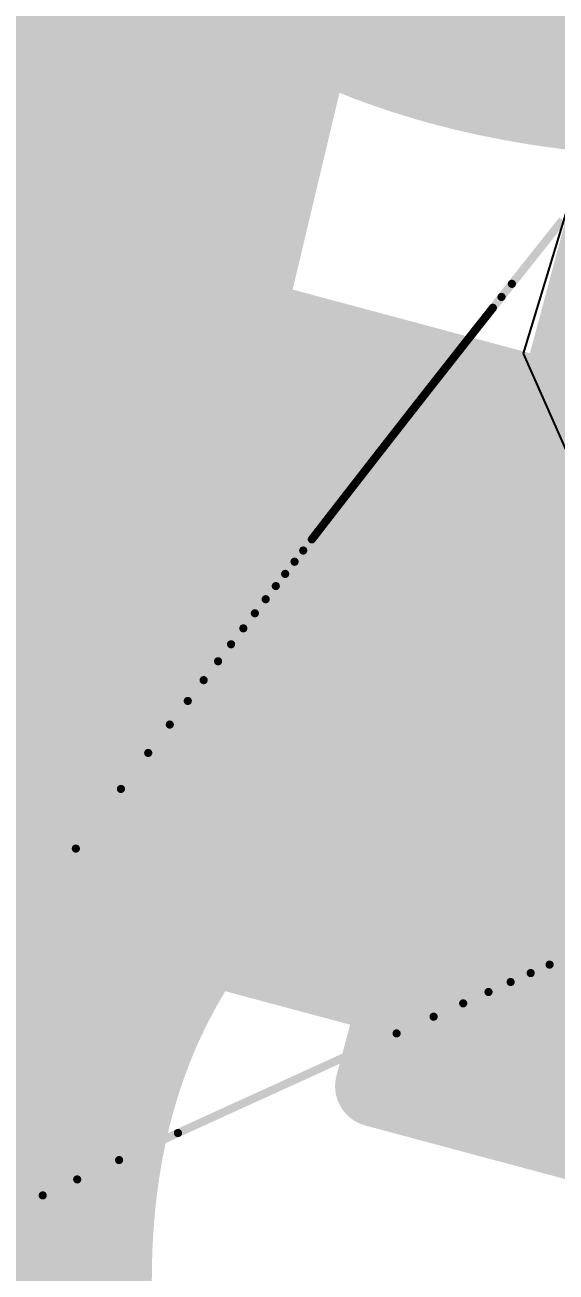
# Model space of a CAD drawing. Header units: inches. Extents: x -0.7 to 8.56, y -0.56 to 6.25.
# Drawn here: x 0.578 to 0.6106, y 0.9323 to 1.0087 of the extents above; entities that cross this region are included whole.
import ezdxf

# ---------------------------------------------------------------- set-up
doc = ezdxf.new("R2010")
doc.units = ezdxf.units.IN
doc.header["$MEASUREMENT"] = 0
for name, color, linetype in [('Bottom Overlay', 54, 'Continuous'), ('Dimension', 6, 'Continuous'), ('Fabrication', 76, 'Continuous'), ('Top Layer', 1, 'Continuous'), ('Top Overlay', 2, 'Continuous'), ('Top Paste', 8, 'Continuous'), ('Top Solder', 216, 'Continuous')]:
    doc.layers.add(name, color=color, linetype=linetype)
doc.styles.add('Arial', font='', dxfattribs={"height": 0.2})
doc.styles.add('Arial Black_Bold', font='', dxfattribs={"height": 0.2})
doc.styles.get('Arial').set_extended_font_data('Arial')
doc.styles.get('Arial Black_Bold').set_extended_font_data('Arial Black', bold=True)

# ---------------------------------------------------------------- blocks, each defined once
blk = doc.blocks.new('C___0402_20')
at = {"layer": 'Top Layer'}
for points in [[(-0.0275, -0.0125), (-0.0275, 0.0125), (-0.0095, 0.0125), (-0.0095, -0.0125)], [(0.0095, -0.0125), (0.0095, 0.0125), (0.0275, 0.0125), (0.0275, -0.0125)]]:
    blk.add_hatch(color=1, dxfattribs=at).paths.add_polyline_path(points)
at = {"layer": 'Top Paste'}
for points in [[(-0.0275, -0.0125), (-0.0275, 0.0125), (-0.0095, 0.0125), (-0.0095, -0.0125)], [(0.0095, -0.0125), (0.0095, 0.0125), (0.0275, 0.0125), (0.0275, -0.0125)]]:
    blk.add_hatch(color=8, dxfattribs=at).paths.add_polyline_path(points)
at = {"layer": 'Top Solder'}
for points in [[(-0.029862, -0.014862), (-0.029862, 0.014862), (-0.007138, 0.014862), (-0.007138, -0.014862)], [(0.007138, -0.014862), (0.007138, 0.014862), (0.029862, 0.014862), (0.029862, -0.014862)]]:
    blk.add_hatch(color=216, dxfattribs=at).paths.add_polyline_path(points)
at = {"layer": 'Top Overlay'}
for points in [[(-0.011, 0.016, 0.005, 0.005, 0), (-0.031, 0.016, 0.005, 0.005, 0)], [(-0.031, -0.016, 0.005, 0.005, 0), (-0.031, 0.016, 0.005, 0.005, 0)], [(0.031, 0.016, 0.005, 0.005, 0), (0.011, 0.016, 0.005, 0.005, 0)], [(0.031, -0.016, 0.005, 0.005, 0), (0.031, 0.016, 0.005, 0.005, 0)], [(-0.011, -0.016, 0.005, 0.005, 0), (-0.031, -0.016, 0.005, 0.005, 0)], [(0.031, -0.016, 0.005, 0.005, 0), (0.011, -0.016, 0.005, 0.005, 0)]]:
    blk.add_lwpolyline(points, format="xyseb", dxfattribs=at)
for points in [[(-0.03225, 0.016, 0.0025, 0.0025, 1), (-0.02975, 0.016, 0.0025, 0.0025, 1)], [(-0.03225, 0.016, 0.0025, 0.0025, 1), (-0.02975, 0.016, 0.0025, 0.0025, 1)], [(-0.01225, 0.016, 0.0025, 0.0025, 1), (-0.00975, 0.016, 0.0025, 0.0025, 1)], [(0.00975, 0.016, 0.0025, 0.0025, 1), (0.01225, 0.016, 0.0025, 0.0025, 1)], [(0.02975, 0.016, 0.0025, 0.0025, 1), (0.03225, 0.016, 0.0025, 0.0025, 1)], [(0.02975, 0.016, 0.0025, 0.0025, 1), (0.03225, 0.016, 0.0025, 0.0025, 1)], [(-0.03225, -0.016, 0.0025, 0.0025, 1), (-0.02975, -0.016, 0.0025, 0.0025, 1)], [(-0.03225, -0.016, 0.0025, 0.0025, 1), (-0.02975, -0.016, 0.0025, 0.0025, 1)], [(-0.01225, -0.016, 0.0025, 0.0025, 1), (-0.00975, -0.016, 0.0025, 0.0025, 1)], [(0.00975, -0.016, 0.0025, 0.0025, 1), (0.01225, -0.016, 0.0025, 0.0025, 1)], [(0.02975, -0.016, 0.0025, 0.0025, 1), (0.03225, -0.016, 0.0025, 0.0025, 1)], [(0.02975, -0.016, 0.0025, 0.0025, 1), (0.03225, -0.016, 0.0025, 0.0025, 1)]]:
    blk.add_lwpolyline(points, format="xyseb", close=True, dxfattribs=at)

msp = doc.modelspace()

# ---------------------------------------------------------------- linework, layer by layer
at = {"layer": 'Dimension'}
msp.add_lwpolyline([(2.295669, 0.766417, 0.01, 0.01, 1), (0.524016, 0.766417, 0.01, 0.01, 1)], format="xyseb", close=True, dxfattribs=at)
msp.add_lwpolyline([(0.484355, 1.014253, 0.015, 0.015, 0), (2.408178, 0.498766, 0.015, 0.015, 0)], format="xyseb", dxfattribs=at)
at = {"layer": 'Fabrication'}
for points in [[(2.146108, 1.225917, 0.0005, 0.0005, -1.205705), (0.558167, 0.612204, 0.0005, 0.0005, 0)], [(2.146108, 1.225917, 0.0005, 0.0005, -1.205705), (0.558167, 0.612204, 0.0005, 0.0005, 0)], [(0.558173, 0.927164, 0.0005, 0.0005, -0.093151), (0.673459, 1.225622, 0.0005, 0.0005, 0)], [(0.558173, 0.927164, 0.0005, 0.0005, -0.093151), (0.673459, 1.225622, 0.0005, 0.0005, 0)], [(0.607891, 0.99287, 0.0005, 0.0005, 0), (0.610998, 0.996781, 0.0005, 0.0005, 0)], [(0.607891, 0.99287, 0.0005, 0.0005, 0), (0.610998, 0.996781, 0.0005, 0.0005, 0)], [(0.607256, 0.992068, 0.0005, 0.0005, 0), (0.607891, 0.99287, 0.0005, 0.0005, 0)], [(0.607256, 0.992068, 0.0005, 0.0005, 0), (0.607891, 0.99287, 0.0005, 0.0005, 0)], [(0.606725, 0.991397, 0.0005, 0.0005, 0), (0.607256, 0.992068, 0.0005, 0.0005, 0)], [(0.606725, 0.991397, 0.0005, 0.0005, 0), (0.607256, 0.992068, 0.0005, 0.0005, 0)], [(0.606245, 0.990789, 0.0005, 0.0005, 0), (0.606725, 0.991397, 0.0005, 0.0005, 0)], [(0.606245, 0.990789, 0.0005, 0.0005, 0), (0.606725, 0.991397, 0.0005, 0.0005, 0)], [(0.605806, 0.990233, 0.0005, 0.0005, 0), (0.606245, 0.990789, 0.0005, 0.0005, 0)], [(0.605806, 0.990233, 0.0005, 0.0005, 0), (0.606245, 0.990789, 0.0005, 0.0005, 0)], [(0.605012, 0.989227, 0.0005, 0.0005, 0), (0.605399, 0.989718, 0.0005, 0.0005, 0)], [(0.605012, 0.989227, 0.0005, 0.0005, 0), (0.605399, 0.989718, 0.0005, 0.0005, 0)], [(0.605399, 0.989718, 0.0005, 0.0005, 0), (0.605806, 0.990233, 0.0005, 0.0005, 0)], [(0.605399, 0.989718, 0.0005, 0.0005, 0), (0.605806, 0.990233, 0.0005, 0.0005, 0)], [(0.604647, 0.988763, 0.0005, 0.0005, 0), (0.605012, 0.989227, 0.0005, 0.0005, 0)], [(0.604647, 0.988763, 0.0005, 0.0005, 0), (0.605012, 0.989227, 0.0005, 0.0005, 0)], [(0.60397, 0.987903, 0.0005, 0.0005, 0), (0.604303, 0.988327, 0.0005, 0.0005, 0)], [(0.60397, 0.987903, 0.0005, 0.0005, 0), (0.604303, 0.988327, 0.0005, 0.0005, 0)], [(0.604303, 0.988327, 0.0005, 0.0005, 0), (0.604647, 0.988763, 0.0005, 0.0005, 0)], [(0.604303, 0.988327, 0.0005, 0.0005, 0), (0.604647, 0.988763, 0.0005, 0.0005, 0)], [(0.603335, 0.987096, 0.0005, 0.0005, 0), (0.603647, 0.987493, 0.0005, 0.0005, 0)], [(0.603335, 0.987096, 0.0005, 0.0005, 0), (0.603647, 0.987493, 0.0005, 0.0005, 0)], [(0.603647, 0.987493, 0.0005, 0.0005, 0), (0.60397, 0.987903, 0.0005, 0.0005, 0)], [(0.603647, 0.987493, 0.0005, 0.0005, 0), (0.60397, 0.987903, 0.0005, 0.0005, 0)], [(0.602743, 0.986343, 0.0005, 0.0005, 0), (0.603033, 0.986712, 0.0005, 0.0005, 0)], [(0.602743, 0.986343, 0.0005, 0.0005, 0), (0.603033, 0.986712, 0.0005, 0.0005, 0)], [(0.603033, 0.986712, 0.0005, 0.0005, 0), (0.603335, 0.987096, 0.0005, 0.0005, 0)], [(0.603033, 0.986712, 0.0005, 0.0005, 0), (0.603335, 0.987096, 0.0005, 0.0005, 0)], [(0.602185, 0.985631, 0.0005, 0.0005, 0), (0.602465, 0.985988, 0.0005, 0.0005, 0)], [(0.602185, 0.985631, 0.0005, 0.0005, 0), (0.602465, 0.985988, 0.0005, 0.0005, 0)], [(0.602465, 0.985988, 0.0005, 0.0005, 0), (0.602743, 0.986343, 0.0005, 0.0005, 0)], [(0.602465, 0.985988, 0.0005, 0.0005, 0), (0.602743, 0.986343, 0.0005, 0.0005, 0)], [(0.601649, 0.984947, 0.0005, 0.0005, 0), (0.601918, 0.98529, 0.0005, 0.0005, 0)], [(0.601649, 0.984947, 0.0005, 0.0005, 0), (0.601918, 0.98529, 0.0005, 0.0005, 0)], [(0.601918, 0.98529, 0.0005, 0.0005, 0), (0.602185, 0.985631, 0.0005, 0.0005, 0)], [(0.601918, 0.98529, 0.0005, 0.0005, 0), (0.602185, 0.985631, 0.0005, 0.0005, 0)], [(0.60089, 0.983976, 0.0005, 0.0005, 0), (0.601135, 0.98429, 0.0005, 0.0005, 0)], [(0.60089, 0.983976, 0.0005, 0.0005, 0), (0.601135, 0.98429, 0.0005, 0.0005, 0)], [(0.601135, 0.98429, 0.0005, 0.0005, 0), (0.601392, 0.984619, 0.0005, 0.0005, 0)], [(0.601135, 0.98429, 0.0005, 0.0005, 0), (0.601392, 0.984619, 0.0005, 0.0005, 0)], [(0.601392, 0.984619, 0.0005, 0.0005, 0), (0.601649, 0.984947, 0.0005, 0.0005, 0)], [(0.601392, 0.984619, 0.0005, 0.0005, 0), (0.601649, 0.984947, 0.0005, 0.0005, 0)], [(0.600331, 0.983262, 0.0005, 0.0005, 0), (0.600722, 0.983761, 0.0005, 0.0005, 0)], [(0.600331, 0.983262, 0.0005, 0.0005, 0), (0.600722, 0.983761, 0.0005, 0.0005, 0)], [(0.600722, 0.983761, 0.0005, 0.0005, 0), (0.60089, 0.983976, 0.0005, 0.0005, 0)], [(0.600722, 0.983761, 0.0005, 0.0005, 0), (0.60089, 0.983976, 0.0005, 0.0005, 0)], [(0.599586, 0.982306, 0.0005, 0.0005, 0), (0.599979, 0.98281, 0.0005, 0.0005, 0)], [(0.599586, 0.982306, 0.0005, 0.0005, 0), (0.599979, 0.98281, 0.0005, 0.0005, 0)], [(0.599979, 0.98281, 0.0005, 0.0005, 0), (0.600331, 0.983262, 0.0005, 0.0005, 0)], [(0.599979, 0.98281, 0.0005, 0.0005, 0), (0.600331, 0.983262, 0.0005, 0.0005, 0)], [(0.599191, 0.9818, 0.0005, 0.0005, 0), (0.599586, 0.982306, 0.0005, 0.0005, 0)], [(0.599191, 0.9818, 0.0005, 0.0005, 0), (0.599586, 0.982306, 0.0005, 0.0005, 0)], [(0.598399, 0.980782, 0.0005, 0.0005, 0), (0.598796, 0.981292, 0.0005, 0.0005, 0)], [(0.598399, 0.980782, 0.0005, 0.0005, 0), (0.598796, 0.981292, 0.0005, 0.0005, 0)], [(0.598796, 0.981292, 0.0005, 0.0005, 0), (0.599191, 0.9818, 0.0005, 0.0005, 0)], [(0.598796, 0.981292, 0.0005, 0.0005, 0), (0.599191, 0.9818, 0.0005, 0.0005, 0)], [(0.597961, 0.980218, 0.0005, 0.0005, 0), (0.598399, 0.980782, 0.0005, 0.0005, 0)], [(0.597961, 0.980218, 0.0005, 0.0005, 0), (0.598399, 0.980782, 0.0005, 0.0005, 0)], [(0.597521, 0.979652, 0.0005, 0.0005, 0), (0.597961, 0.980218, 0.0005, 0.0005, 0)], [(0.597521, 0.979652, 0.0005, 0.0005, 0), (0.597961, 0.980218, 0.0005, 0.0005, 0)], [(0.596596, 0.978461, 0.0005, 0.0005, 0), (0.597079, 0.979084, 0.0005, 0.0005, 0)], [(0.596596, 0.978461, 0.0005, 0.0005, 0), (0.597079, 0.979084, 0.0005, 0.0005, 0)], [(0.597079, 0.979084, 0.0005, 0.0005, 0), (0.597521, 0.979652, 0.0005, 0.0005, 0)], [(0.597079, 0.979084, 0.0005, 0.0005, 0), (0.597521, 0.979652, 0.0005, 0.0005, 0)], [(0.596111, 0.977835, 0.0005, 0.0005, 0), (0.596596, 0.978461, 0.0005, 0.0005, 0)], [(0.596111, 0.977835, 0.0005, 0.0005, 0), (0.596596, 0.978461, 0.0005, 0.0005, 0)], [(0.595625, 0.977206, 0.0005, 0.0005, 0), (0.596111, 0.977835, 0.0005, 0.0005, 0)], [(0.595625, 0.977206, 0.0005, 0.0005, 0), (0.596111, 0.977835, 0.0005, 0.0005, 0)], [(0.595096, 0.976522, 0.0005, 0.0005, 0), (0.595625, 0.977206, 0.0005, 0.0005, 0)], [(0.595096, 0.976522, 0.0005, 0.0005, 0), (0.595625, 0.977206, 0.0005, 0.0005, 0)], [(0.594565, 0.975834, 0.0005, 0.0005, 0), (0.595096, 0.976522, 0.0005, 0.0005, 0)], [(0.594565, 0.975834, 0.0005, 0.0005, 0), (0.595096, 0.976522, 0.0005, 0.0005, 0)], [(0.593415, 0.974343, 0.0005, 0.0005, 0), (0.593991, 0.975091, 0.0005, 0.0005, 0)], [(0.593415, 0.974343, 0.0005, 0.0005, 0), (0.593991, 0.975091, 0.0005, 0.0005, 0)], [(0.593991, 0.975091, 0.0005, 0.0005, 0), (0.594565, 0.975834, 0.0005, 0.0005, 0)], [(0.593991, 0.975091, 0.0005, 0.0005, 0), (0.594565, 0.975834, 0.0005, 0.0005, 0)], [(0.592796, 0.973539, 0.0005, 0.0005, 0), (0.593415, 0.974343, 0.0005, 0.0005, 0)], [(0.592796, 0.973539, 0.0005, 0.0005, 0), (0.593415, 0.974343, 0.0005, 0.0005, 0)], [(0.592132, 0.972677, 0.0005, 0.0005, 0), (0.592796, 0.973539, 0.0005, 0.0005, 0)], [(0.592132, 0.972677, 0.0005, 0.0005, 0), (0.592796, 0.973539, 0.0005, 0.0005, 0)], [(0.591425, 0.971756, 0.0005, 0.0005, 0), (0.592132, 0.972677, 0.0005, 0.0005, 0)], [(0.591425, 0.971756, 0.0005, 0.0005, 0), (0.592132, 0.972677, 0.0005, 0.0005, 0)], [(0.590673, 0.970776, 0.0005, 0.0005, 0), (0.591425, 0.971756, 0.0005, 0.0005, 0)], [(0.590673, 0.970776, 0.0005, 0.0005, 0), (0.591425, 0.971756, 0.0005, 0.0005, 0)], [(0.589876, 0.969735, 0.0005, 0.0005, 0), (0.590673, 0.970776, 0.0005, 0.0005, 0)], [(0.589876, 0.969735, 0.0005, 0.0005, 0), (0.590673, 0.970776, 0.0005, 0.0005, 0)], [(0.588992, 0.968579, 0.0005, 0.0005, 0), (0.589876, 0.969735, 0.0005, 0.0005, 0)], [(0.588992, 0.968579, 0.0005, 0.0005, 0), (0.589876, 0.969735, 0.0005, 0.0005, 0)], [(0.588019, 0.967305, 0.0005, 0.0005, 0), (0.588992, 0.968579, 0.0005, 0.0005, 0)], [(0.588019, 0.967305, 0.0005, 0.0005, 0), (0.588992, 0.968579, 0.0005, 0.0005, 0)], [(0.586915, 0.965857, 0.0005, 0.0005, 0), (0.588019, 0.967305, 0.0005, 0.0005, 0)], [(0.586915, 0.965857, 0.0005, 0.0005, 0), (0.588019, 0.967305, 0.0005, 0.0005, 0)], [(0.585592, 0.964117, 0.0005, 0.0005, 0), (0.586915, 0.965857, 0.0005, 0.0005, 0)], [(0.585592, 0.964117, 0.0005, 0.0005, 0), (0.586915, 0.965857, 0.0005, 0.0005, 0)], [(0.583919, 0.961912, 0.0005, 0.0005, 0), (0.585592, 0.964117, 0.0005, 0.0005, 0)], [(0.583919, 0.961912, 0.0005, 0.0005, 0), (0.585592, 0.964117, 0.0005, 0.0005, 0)], [(0.581155, 0.958256, 0.0005, 0.0005, 0), (0.583919, 0.961912, 0.0005, 0.0005, 0)], [(0.581155, 0.958256, 0.0005, 0.0005, 0), (0.583919, 0.961912, 0.0005, 0.0005, 0)], [(0.573833, 0.948487, 0.0005, 0.0005, 0), (0.581155, 0.958256, 0.0005, 0.0005, 0)], [(0.573833, 0.948487, 0.0005, 0.0005, 0), (0.581155, 0.958256, 0.0005, 0.0005, 0)], [(0.610203, 0.951144, 0.0005, 0.0005, 0), (0.611235, 0.951605, 0.0005, 0.0005, 0)], [(0.610203, 0.951144, 0.0005, 0.0005, 0), (0.611235, 0.951605, 0.0005, 0.0005, 0)], [(0.607816, 0.950076, 0.0005, 0.0005, 0), (0.609044, 0.950626, 0.0005, 0.0005, 0)], [(0.607816, 0.950076, 0.0005, 0.0005, 0), (0.609044, 0.950626, 0.0005, 0.0005, 0)], [(0.609044, 0.950626, 0.0005, 0.0005, 0), (0.610203, 0.951144, 0.0005, 0.0005, 0)], [(0.609044, 0.950626, 0.0005, 0.0005, 0), (0.610203, 0.951144, 0.0005, 0.0005, 0)], [(0.606458, 0.949467, 0.0005, 0.0005, 0), (0.607816, 0.950076, 0.0005, 0.0005, 0)], [(0.606458, 0.949467, 0.0005, 0.0005, 0), (0.607816, 0.950076, 0.0005, 0.0005, 0)], [(0.604905, 0.948769, 0.0005, 0.0005, 0), (0.606458, 0.949467, 0.0005, 0.0005, 0)], [(0.604905, 0.948769, 0.0005, 0.0005, 0), (0.606458, 0.949467, 0.0005, 0.0005, 0)], [(0.603092, 0.947952, 0.0005, 0.0005, 0), (0.604905, 0.948769, 0.0005, 0.0005, 0)], [(0.603092, 0.947952, 0.0005, 0.0005, 0), (0.604905, 0.948769, 0.0005, 0.0005, 0)], [(0.600823, 0.946928, 0.0005, 0.0005, 0), (0.603092, 0.947952, 0.0005, 0.0005, 0)], [(0.600823, 0.946928, 0.0005, 0.0005, 0), (0.603092, 0.947952, 0.0005, 0.0005, 0)], [(0.587415, 0.940822, 0.0005, 0.0005, 0), (0.600823, 0.946928, 0.0005, 0.0005, 0)], [(0.587415, 0.940822, 0.0005, 0.0005, 0), (0.600823, 0.946928, 0.0005, 0.0005, 0)], [(0.583807, 0.939163, 0.0005, 0.0005, 0), (0.587415, 0.940822, 0.0005, 0.0005, 0)], [(0.583807, 0.939163, 0.0005, 0.0005, 0), (0.587415, 0.940822, 0.0005, 0.0005, 0)], [(0.581237, 0.937977, 0.0005, 0.0005, 0), (0.583807, 0.939163, 0.0005, 0.0005, 0)], [(0.581237, 0.937977, 0.0005, 0.0005, 0), (0.583807, 0.939163, 0.0005, 0.0005, 0)], [(0.579124, 0.936999, 0.0005, 0.0005, 0), (0.581237, 0.937977, 0.0005, 0.0005, 0)], [(0.579124, 0.936999, 0.0005, 0.0005, 0), (0.581237, 0.937977, 0.0005, 0.0005, 0)], [(0.577273, 0.93614, 0.0005, 0.0005, 0), (0.579124, 0.936999, 0.0005, 0.0005, 0)], [(0.577273, 0.93614, 0.0005, 0.0005, 0), (0.579124, 0.936999, 0.0005, 0.0005, 0)]]:
    msp.add_lwpolyline(points, format="xyseb", dxfattribs=at)
for points in [[(0.607766, 0.99287, 0.00025, 0.00025, 1), (0.608016, 0.99287, 0.00025, 0.00025, 1)], [(0.607766, 0.99287, 0.00025, 0.00025, 1), (0.608016, 0.99287, 0.00025, 0.00025, 1)], [(0.607766, 0.99287, 0.00025, 0.00025, 1), (0.608016, 0.99287, 0.00025, 0.00025, 1)], [(0.607766, 0.99287, 0.00025, 0.00025, 1), (0.608016, 0.99287, 0.00025, 0.00025, 1)], [(0.607131, 0.992068, 0.00025, 0.00025, 1), (0.607381, 0.992068, 0.00025, 0.00025, 1)], [(0.607131, 0.992068, 0.00025, 0.00025, 1), (0.607381, 0.992068, 0.00025, 0.00025, 1)], [(0.607131, 0.992068, 0.00025, 0.00025, 1), (0.607381, 0.992068, 0.00025, 0.00025, 1)], [(0.607131, 0.992068, 0.00025, 0.00025, 1), (0.607381, 0.992068, 0.00025, 0.00025, 1)], [(0.6066, 0.991397, 0.00025, 0.00025, 1), (0.60685, 0.991397, 0.00025, 0.00025, 1)], [(0.6066, 0.991397, 0.00025, 0.00025, 1), (0.60685, 0.991397, 0.00025, 0.00025, 1)], [(0.6066, 0.991397, 0.00025, 0.00025, 1), (0.60685, 0.991397, 0.00025, 0.00025, 1)], [(0.6066, 0.991397, 0.00025, 0.00025, 1), (0.60685, 0.991397, 0.00025, 0.00025, 1)], [(0.60612, 0.990789, 0.00025, 0.00025, 1), (0.60637, 0.990789, 0.00025, 0.00025, 1)], [(0.60612, 0.990789, 0.00025, 0.00025, 1), (0.60637, 0.990789, 0.00025, 0.00025, 1)], [(0.60612, 0.990789, 0.00025, 0.00025, 1), (0.60637, 0.990789, 0.00025, 0.00025, 1)], [(0.60612, 0.990789, 0.00025, 0.00025, 1), (0.60637, 0.990789, 0.00025, 0.00025, 1)], [(0.605274, 0.989718, 0.00025, 0.00025, 1), (0.605524, 0.989718, 0.00025, 0.00025, 1)], [(0.605274, 0.989718, 0.00025, 0.00025, 1), (0.605524, 0.989718, 0.00025, 0.00025, 1)], [(0.605274, 0.989718, 0.00025, 0.00025, 1), (0.605524, 0.989718, 0.00025, 0.00025, 1)], [(0.605274, 0.989718, 0.00025, 0.00025, 1), (0.605524, 0.989718, 0.00025, 0.00025, 1)], [(0.605681, 0.990233, 0.00025, 0.00025, 1), (0.605931, 0.990233, 0.00025, 0.00025, 1)], [(0.605681, 0.990233, 0.00025, 0.00025, 1), (0.605931, 0.990233, 0.00025, 0.00025, 1)], [(0.605681, 0.990233, 0.00025, 0.00025, 1), (0.605931, 0.990233, 0.00025, 0.00025, 1)], [(0.605681, 0.990233, 0.00025, 0.00025, 1), (0.605931, 0.990233, 0.00025, 0.00025, 1)], [(0.604887, 0.989227, 0.00025, 0.00025, 1), (0.605137, 0.989227, 0.00025, 0.00025, 1)], [(0.604887, 0.989227, 0.00025, 0.00025, 1), (0.605137, 0.989227, 0.00025, 0.00025, 1)], [(0.604887, 0.989227, 0.00025, 0.00025, 1), (0.605137, 0.989227, 0.00025, 0.00025, 1)], [(0.604887, 0.989227, 0.00025, 0.00025, 1), (0.605137, 0.989227, 0.00025, 0.00025, 1)], [(0.604178, 0.988327, 0.00025, 0.00025, 1), (0.604428, 0.988327, 0.00025, 0.00025, 1)], [(0.604178, 0.988327, 0.00025, 0.00025, 1), (0.604428, 0.988327, 0.00025, 0.00025, 1)], [(0.604178, 0.988327, 0.00025, 0.00025, 1), (0.604428, 0.988327, 0.00025, 0.00025, 1)], [(0.604178, 0.988327, 0.00025, 0.00025, 1), (0.604428, 0.988327, 0.00025, 0.00025, 1)], [(0.604522, 0.988763, 0.00025, 0.00025, 1), (0.604772, 0.988763, 0.00025, 0.00025, 1)], [(0.604522, 0.988763, 0.00025, 0.00025, 1), (0.604772, 0.988763, 0.00025, 0.00025, 1)], [(0.604522, 0.988763, 0.00025, 0.00025, 1), (0.604772, 0.988763, 0.00025, 0.00025, 1)], [(0.604522, 0.988763, 0.00025, 0.00025, 1), (0.604772, 0.988763, 0.00025, 0.00025, 1)], [(0.603522, 0.987493, 0.00025, 0.00025, 1), (0.603772, 0.987493, 0.00025, 0.00025, 1)], [(0.603522, 0.987493, 0.00025, 0.00025, 1), (0.603772, 0.987493, 0.00025, 0.00025, 1)], [(0.603522, 0.987493, 0.00025, 0.00025, 1), (0.603772, 0.987493, 0.00025, 0.00025, 1)], [(0.603522, 0.987493, 0.00025, 0.00025, 1), (0.603772, 0.987493, 0.00025, 0.00025, 1)], [(0.603845, 0.987903, 0.00025, 0.00025, 1), (0.604095, 0.987903, 0.00025, 0.00025, 1)], [(0.603845, 0.987903, 0.00025, 0.00025, 1), (0.604095, 0.987903, 0.00025, 0.00025, 1)], [(0.603845, 0.987903, 0.00025, 0.00025, 1), (0.604095, 0.987903, 0.00025, 0.00025, 1)], [(0.603845, 0.987903, 0.00025, 0.00025, 1), (0.604095, 0.987903, 0.00025, 0.00025, 1)], [(0.602908, 0.986712, 0.00025, 0.00025, 1), (0.603158, 0.986712, 0.00025, 0.00025, 1)], [(0.602908, 0.986712, 0.00025, 0.00025, 1), (0.603158, 0.986712, 0.00025, 0.00025, 1)], [(0.602908, 0.986712, 0.00025, 0.00025, 1), (0.603158, 0.986712, 0.00025, 0.00025, 1)], [(0.602908, 0.986712, 0.00025, 0.00025, 1), (0.603158, 0.986712, 0.00025, 0.00025, 1)], [(0.60321, 0.987096, 0.00025, 0.00025, 1), (0.60346, 0.987096, 0.00025, 0.00025, 1)], [(0.60321, 0.987096, 0.00025, 0.00025, 1), (0.60346, 0.987096, 0.00025, 0.00025, 1)], [(0.60321, 0.987096, 0.00025, 0.00025, 1), (0.60346, 0.987096, 0.00025, 0.00025, 1)], [(0.60321, 0.987096, 0.00025, 0.00025, 1), (0.60346, 0.987096, 0.00025, 0.00025, 1)], [(0.60234, 0.985988, 0.00025, 0.00025, 1), (0.60259, 0.985988, 0.00025, 0.00025, 1)], [(0.60234, 0.985988, 0.00025, 0.00025, 1), (0.60259, 0.985988, 0.00025, 0.00025, 1)], [(0.60234, 0.985988, 0.00025, 0.00025, 1), (0.60259, 0.985988, 0.00025, 0.00025, 1)], [(0.60234, 0.985988, 0.00025, 0.00025, 1), (0.60259, 0.985988, 0.00025, 0.00025, 1)], [(0.602618, 0.986343, 0.00025, 0.00025, 1), (0.602869, 0.986343, 0.00025, 0.00025, 1)], [(0.602618, 0.986343, 0.00025, 0.00025, 1), (0.602869, 0.986343, 0.00025, 0.00025, 1)], [(0.602618, 0.986343, 0.00025, 0.00025, 1), (0.602869, 0.986343, 0.00025, 0.00025, 1)], [(0.602618, 0.986343, 0.00025, 0.00025, 1), (0.602869, 0.986343, 0.00025, 0.00025, 1)], [(0.601793, 0.98529, 0.00025, 0.00025, 1), (0.602043, 0.98529, 0.00025, 0.00025, 1)], [(0.601793, 0.98529, 0.00025, 0.00025, 1), (0.602043, 0.98529, 0.00025, 0.00025, 1)], [(0.601793, 0.98529, 0.00025, 0.00025, 1), (0.602043, 0.98529, 0.00025, 0.00025, 1)], [(0.601793, 0.98529, 0.00025, 0.00025, 1), (0.602043, 0.98529, 0.00025, 0.00025, 1)], [(0.60206, 0.985631, 0.00025, 0.00025, 1), (0.60231, 0.985631, 0.00025, 0.00025, 1)], [(0.60206, 0.985631, 0.00025, 0.00025, 1), (0.60231, 0.985631, 0.00025, 0.00025, 1)], [(0.60206, 0.985631, 0.00025, 0.00025, 1), (0.60231, 0.985631, 0.00025, 0.00025, 1)], [(0.60206, 0.985631, 0.00025, 0.00025, 1), (0.60231, 0.985631, 0.00025, 0.00025, 1)], [(0.60101, 0.98429, 0.00025, 0.00025, 1), (0.60126, 0.98429, 0.00025, 0.00025, 1)], [(0.60101, 0.98429, 0.00025, 0.00025, 1), (0.60126, 0.98429, 0.00025, 0.00025, 1)], [(0.60101, 0.98429, 0.00025, 0.00025, 1), (0.60126, 0.98429, 0.00025, 0.00025, 1)], [(0.60101, 0.98429, 0.00025, 0.00025, 1), (0.60126, 0.98429, 0.00025, 0.00025, 1)], [(0.601267, 0.984619, 0.00025, 0.00025, 1), (0.601517, 0.984619, 0.00025, 0.00025, 1)], [(0.601267, 0.984619, 0.00025, 0.00025, 1), (0.601517, 0.984619, 0.00025, 0.00025, 1)], [(0.601267, 0.984619, 0.00025, 0.00025, 1), (0.601517, 0.984619, 0.00025, 0.00025, 1)], [(0.601267, 0.984619, 0.00025, 0.00025, 1), (0.601517, 0.984619, 0.00025, 0.00025, 1)], [(0.601524, 0.984947, 0.00025, 0.00025, 1), (0.601774, 0.984947, 0.00025, 0.00025, 1)], [(0.601524, 0.984947, 0.00025, 0.00025, 1), (0.601774, 0.984947, 0.00025, 0.00025, 1)], [(0.601524, 0.984947, 0.00025, 0.00025, 1), (0.601774, 0.984947, 0.00025, 0.00025, 1)], [(0.601524, 0.984947, 0.00025, 0.00025, 1), (0.601774, 0.984947, 0.00025, 0.00025, 1)], [(0.600596, 0.983761, 0.00025, 0.00025, 1), (0.600846, 0.983761, 0.00025, 0.00025, 1)], [(0.600596, 0.983761, 0.00025, 0.00025, 1), (0.600846, 0.983761, 0.00025, 0.00025, 1)], [(0.600596, 0.983761, 0.00025, 0.00025, 1), (0.600846, 0.983761, 0.00025, 0.00025, 1)], [(0.600596, 0.983761, 0.00025, 0.00025, 1), (0.600846, 0.983761, 0.00025, 0.00025, 1)], [(0.600765, 0.983976, 0.00025, 0.00025, 1), (0.601015, 0.983976, 0.00025, 0.00025, 1)], [(0.600765, 0.983976, 0.00025, 0.00025, 1), (0.601015, 0.983976, 0.00025, 0.00025, 1)], [(0.600765, 0.983976, 0.00025, 0.00025, 1), (0.601015, 0.983976, 0.00025, 0.00025, 1)], [(0.600765, 0.983976, 0.00025, 0.00025, 1), (0.601015, 0.983976, 0.00025, 0.00025, 1)], [(0.599854, 0.98281, 0.00025, 0.00025, 1), (0.600104, 0.98281, 0.00025, 0.00025, 1)], [(0.599854, 0.98281, 0.00025, 0.00025, 1), (0.600104, 0.98281, 0.00025, 0.00025, 1)], [(0.599854, 0.98281, 0.00025, 0.00025, 1), (0.600104, 0.98281, 0.00025, 0.00025, 1)], [(0.599854, 0.98281, 0.00025, 0.00025, 1), (0.600104, 0.98281, 0.00025, 0.00025, 1)], [(0.600206, 0.983262, 0.00025, 0.00025, 1), (0.600456, 0.983262, 0.00025, 0.00025, 1)], [(0.600206, 0.983262, 0.00025, 0.00025, 1), (0.600456, 0.983262, 0.00025, 0.00025, 1)], [(0.600206, 0.983262, 0.00025, 0.00025, 1), (0.600456, 0.983262, 0.00025, 0.00025, 1)], [(0.600206, 0.983262, 0.00025, 0.00025, 1), (0.600456, 0.983262, 0.00025, 0.00025, 1)], [(0.599461, 0.982306, 0.00025, 0.00025, 1), (0.599711, 0.982306, 0.00025, 0.00025, 1)], [(0.599461, 0.982306, 0.00025, 0.00025, 1), (0.599711, 0.982306, 0.00025, 0.00025, 1)], [(0.599461, 0.982306, 0.00025, 0.00025, 1), (0.599711, 0.982306, 0.00025, 0.00025, 1)], [(0.599461, 0.982306, 0.00025, 0.00025, 1), (0.599711, 0.982306, 0.00025, 0.00025, 1)], [(0.598671, 0.981292, 0.00025, 0.00025, 1), (0.598921, 0.981292, 0.00025, 0.00025, 1)], [(0.598671, 0.981292, 0.00025, 0.00025, 1), (0.598921, 0.981292, 0.00025, 0.00025, 1)], [(0.598671, 0.981292, 0.00025, 0.00025, 1), (0.598921, 0.981292, 0.00025, 0.00025, 1)], [(0.598671, 0.981292, 0.00025, 0.00025, 1), (0.598921, 0.981292, 0.00025, 0.00025, 1)], [(0.599066, 0.9818, 0.00025, 0.00025, 1), (0.599316, 0.9818, 0.00025, 0.00025, 1)], [(0.599066, 0.9818, 0.00025, 0.00025, 1), (0.599316, 0.9818, 0.00025, 0.00025, 1)], [(0.599066, 0.9818, 0.00025, 0.00025, 1), (0.599316, 0.9818, 0.00025, 0.00025, 1)], [(0.599066, 0.9818, 0.00025, 0.00025, 1), (0.599316, 0.9818, 0.00025, 0.00025, 1)], [(0.598274, 0.980782, 0.00025, 0.00025, 1), (0.598524, 0.980782, 0.00025, 0.00025, 1)], [(0.598274, 0.980782, 0.00025, 0.00025, 1), (0.598524, 0.980782, 0.00025, 0.00025, 1)], [(0.598274, 0.980782, 0.00025, 0.00025, 1), (0.598524, 0.980782, 0.00025, 0.00025, 1)], [(0.598274, 0.980782, 0.00025, 0.00025, 1), (0.598524, 0.980782, 0.00025, 0.00025, 1)], [(0.597835, 0.980218, 0.00025, 0.00025, 1), (0.598086, 0.980218, 0.00025, 0.00025, 1)], [(0.597835, 0.980218, 0.00025, 0.00025, 1), (0.598086, 0.980218, 0.00025, 0.00025, 1)], [(0.597835, 0.980218, 0.00025, 0.00025, 1), (0.598086, 0.980218, 0.00025, 0.00025, 1)], [(0.597835, 0.980218, 0.00025, 0.00025, 1), (0.598086, 0.980218, 0.00025, 0.00025, 1)], [(0.596954, 0.979084, 0.00025, 0.00025, 1), (0.597204, 0.979084, 0.00025, 0.00025, 1)], [(0.596954, 0.979084, 0.00025, 0.00025, 1), (0.597204, 0.979084, 0.00025, 0.00025, 1)], [(0.596954, 0.979084, 0.00025, 0.00025, 1), (0.597204, 0.979084, 0.00025, 0.00025, 1)], [(0.596954, 0.979084, 0.00025, 0.00025, 1), (0.597204, 0.979084, 0.00025, 0.00025, 1)], [(0.597396, 0.979652, 0.00025, 0.00025, 1), (0.597646, 0.979652, 0.00025, 0.00025, 1)], [(0.597396, 0.979652, 0.00025, 0.00025, 1), (0.597646, 0.979652, 0.00025, 0.00025, 1)], [(0.597396, 0.979652, 0.00025, 0.00025, 1), (0.597646, 0.979652, 0.00025, 0.00025, 1)], [(0.597396, 0.979652, 0.00025, 0.00025, 1), (0.597646, 0.979652, 0.00025, 0.00025, 1)], [(0.596471, 0.978461, 0.00025, 0.00025, 1), (0.596721, 0.978461, 0.00025, 0.00025, 1)], [(0.596471, 0.978461, 0.00025, 0.00025, 1), (0.596721, 0.978461, 0.00025, 0.00025, 1)], [(0.596471, 0.978461, 0.00025, 0.00025, 1), (0.596721, 0.978461, 0.00025, 0.00025, 1)], [(0.596471, 0.978461, 0.00025, 0.00025, 1), (0.596721, 0.978461, 0.00025, 0.00025, 1)], [(0.595986, 0.977835, 0.00025, 0.00025, 1), (0.596236, 0.977835, 0.00025, 0.00025, 1)], [(0.595986, 0.977835, 0.00025, 0.00025, 1), (0.596236, 0.977835, 0.00025, 0.00025, 1)], [(0.595986, 0.977835, 0.00025, 0.00025, 1), (0.596236, 0.977835, 0.00025, 0.00025, 1)], [(0.595986, 0.977835, 0.00025, 0.00025, 1), (0.596236, 0.977835, 0.00025, 0.00025, 1)], [(0.5955, 0.977206, 0.00025, 0.00025, 1), (0.59575, 0.977206, 0.00025, 0.00025, 1)], [(0.5955, 0.977206, 0.00025, 0.00025, 1), (0.59575, 0.977206, 0.00025, 0.00025, 1)], [(0.5955, 0.977206, 0.00025, 0.00025, 1), (0.59575, 0.977206, 0.00025, 0.00025, 1)], [(0.5955, 0.977206, 0.00025, 0.00025, 1), (0.59575, 0.977206, 0.00025, 0.00025, 1)], [(0.594971, 0.976522, 0.00025, 0.00025, 1), (0.595221, 0.976522, 0.00025, 0.00025, 1)], [(0.594971, 0.976522, 0.00025, 0.00025, 1), (0.595221, 0.976522, 0.00025, 0.00025, 1)], [(0.594971, 0.976522, 0.00025, 0.00025, 1), (0.595221, 0.976522, 0.00025, 0.00025, 1)], [(0.594971, 0.976522, 0.00025, 0.00025, 1), (0.595221, 0.976522, 0.00025, 0.00025, 1)], [(0.593866, 0.975091, 0.00025, 0.00025, 1), (0.594116, 0.975091, 0.00025, 0.00025, 1)], [(0.593866, 0.975091, 0.00025, 0.00025, 1), (0.594116, 0.975091, 0.00025, 0.00025, 1)], [(0.593866, 0.975091, 0.00025, 0.00025, 1), (0.594116, 0.975091, 0.00025, 0.00025, 1)], [(0.593866, 0.975091, 0.00025, 0.00025, 1), (0.594116, 0.975091, 0.00025, 0.00025, 1)], [(0.59444, 0.975834, 0.00025, 0.00025, 1), (0.59469, 0.975834, 0.00025, 0.00025, 1)], [(0.59444, 0.975834, 0.00025, 0.00025, 1), (0.59469, 0.975834, 0.00025, 0.00025, 1)], [(0.59444, 0.975834, 0.00025, 0.00025, 1), (0.59469, 0.975834, 0.00025, 0.00025, 1)], [(0.59444, 0.975834, 0.00025, 0.00025, 1), (0.59469, 0.975834, 0.00025, 0.00025, 1)], [(0.59329, 0.974343, 0.00025, 0.00025, 1), (0.59354, 0.974343, 0.00025, 0.00025, 1)], [(0.59329, 0.974343, 0.00025, 0.00025, 1), (0.59354, 0.974343, 0.00025, 0.00025, 1)], [(0.59329, 0.974343, 0.00025, 0.00025, 1), (0.59354, 0.974343, 0.00025, 0.00025, 1)], [(0.59329, 0.974343, 0.00025, 0.00025, 1), (0.59354, 0.974343, 0.00025, 0.00025, 1)], [(0.592671, 0.973539, 0.00025, 0.00025, 1), (0.592921, 0.973539, 0.00025, 0.00025, 1)], [(0.592671, 0.973539, 0.00025, 0.00025, 1), (0.592921, 0.973539, 0.00025, 0.00025, 1)], [(0.592671, 0.973539, 0.00025, 0.00025, 1), (0.592921, 0.973539, 0.00025, 0.00025, 1)], [(0.592671, 0.973539, 0.00025, 0.00025, 1), (0.592921, 0.973539, 0.00025, 0.00025, 1)], [(0.592007, 0.972677, 0.00025, 0.00025, 1), (0.592257, 0.972677, 0.00025, 0.00025, 1)], [(0.592007, 0.972677, 0.00025, 0.00025, 1), (0.592257, 0.972677, 0.00025, 0.00025, 1)], [(0.592007, 0.972677, 0.00025, 0.00025, 1), (0.592257, 0.972677, 0.00025, 0.00025, 1)], [(0.592007, 0.972677, 0.00025, 0.00025, 1), (0.592257, 0.972677, 0.00025, 0.00025, 1)], [(0.5913, 0.971756, 0.00025, 0.00025, 1), (0.59155, 0.971756, 0.00025, 0.00025, 1)], [(0.5913, 0.971756, 0.00025, 0.00025, 1), (0.59155, 0.971756, 0.00025, 0.00025, 1)], [(0.5913, 0.971756, 0.00025, 0.00025, 1), (0.59155, 0.971756, 0.00025, 0.00025, 1)], [(0.5913, 0.971756, 0.00025, 0.00025, 1), (0.59155, 0.971756, 0.00025, 0.00025, 1)], [(0.590548, 0.970776, 0.00025, 0.00025, 1), (0.590798, 0.970776, 0.00025, 0.00025, 1)], [(0.590548, 0.970776, 0.00025, 0.00025, 1), (0.590798, 0.970776, 0.00025, 0.00025, 1)], [(0.590548, 0.970776, 0.00025, 0.00025, 1), (0.590798, 0.970776, 0.00025, 0.00025, 1)], [(0.590548, 0.970776, 0.00025, 0.00025, 1), (0.590798, 0.970776, 0.00025, 0.00025, 1)], [(0.589751, 0.969735, 0.00025, 0.00025, 1), (0.590001, 0.969735, 0.00025, 0.00025, 1)], [(0.589751, 0.969735, 0.00025, 0.00025, 1), (0.590001, 0.969735, 0.00025, 0.00025, 1)], [(0.589751, 0.969735, 0.00025, 0.00025, 1), (0.590001, 0.969735, 0.00025, 0.00025, 1)], [(0.589751, 0.969735, 0.00025, 0.00025, 1), (0.590001, 0.969735, 0.00025, 0.00025, 1)], [(0.588867, 0.968579, 0.00025, 0.00025, 1), (0.589117, 0.968579, 0.00025, 0.00025, 1)], [(0.588867, 0.968579, 0.00025, 0.00025, 1), (0.589117, 0.968579, 0.00025, 0.00025, 1)], [(0.588867, 0.968579, 0.00025, 0.00025, 1), (0.589117, 0.968579, 0.00025, 0.00025, 1)], [(0.588867, 0.968579, 0.00025, 0.00025, 1), (0.589117, 0.968579, 0.00025, 0.00025, 1)], [(0.587894, 0.967305, 0.00025, 0.00025, 1), (0.588144, 0.967305, 0.00025, 0.00025, 1)], [(0.587894, 0.967305, 0.00025, 0.00025, 1), (0.588144, 0.967305, 0.00025, 0.00025, 1)], [(0.587894, 0.967305, 0.00025, 0.00025, 1), (0.588144, 0.967305, 0.00025, 0.00025, 1)], [(0.587894, 0.967305, 0.00025, 0.00025, 1), (0.588144, 0.967305, 0.00025, 0.00025, 1)], [(0.58679, 0.965857, 0.00025, 0.00025, 1), (0.58704, 0.965857, 0.00025, 0.00025, 1)], [(0.58679, 0.965857, 0.00025, 0.00025, 1), (0.58704, 0.965857, 0.00025, 0.00025, 1)], [(0.58679, 0.965857, 0.00025, 0.00025, 1), (0.58704, 0.965857, 0.00025, 0.00025, 1)], [(0.58679, 0.965857, 0.00025, 0.00025, 1), (0.58704, 0.965857, 0.00025, 0.00025, 1)], [(0.585467, 0.964117, 0.00025, 0.00025, 1), (0.585717, 0.964117, 0.00025, 0.00025, 1)], [(0.585467, 0.964117, 0.00025, 0.00025, 1), (0.585717, 0.964117, 0.00025, 0.00025, 1)], [(0.585467, 0.964117, 0.00025, 0.00025, 1), (0.585717, 0.964117, 0.00025, 0.00025, 1)], [(0.585467, 0.964117, 0.00025, 0.00025, 1), (0.585717, 0.964117, 0.00025, 0.00025, 1)], [(0.583793, 0.961912, 0.00025, 0.00025, 1), (0.584044, 0.961912, 0.00025, 0.00025, 1)], [(0.583793, 0.961912, 0.00025, 0.00025, 1), (0.584044, 0.961912, 0.00025, 0.00025, 1)], [(0.583793, 0.961912, 0.00025, 0.00025, 1), (0.584044, 0.961912, 0.00025, 0.00025, 1)], [(0.583793, 0.961912, 0.00025, 0.00025, 1), (0.584044, 0.961912, 0.00025, 0.00025, 1)], [(0.58103, 0.958256, 0.00025, 0.00025, 1), (0.58128, 0.958256, 0.00025, 0.00025, 1)], [(0.58103, 0.958256, 0.00025, 0.00025, 1), (0.58128, 0.958256, 0.00025, 0.00025, 1)], [(0.58103, 0.958256, 0.00025, 0.00025, 1), (0.58128, 0.958256, 0.00025, 0.00025, 1)], [(0.58103, 0.958256, 0.00025, 0.00025, 1), (0.58128, 0.958256, 0.00025, 0.00025, 1)], [(0.608919, 0.950626, 0.00025, 0.00025, 1), (0.609169, 0.950626, 0.00025, 0.00025, 1)], [(0.608919, 0.950626, 0.00025, 0.00025, 1), (0.609169, 0.950626, 0.00025, 0.00025, 1)], [(0.608919, 0.950626, 0.00025, 0.00025, 1), (0.609169, 0.950626, 0.00025, 0.00025, 1)], [(0.608919, 0.950626, 0.00025, 0.00025, 1), (0.609169, 0.950626, 0.00025, 0.00025, 1)], [(0.610078, 0.951144, 0.00025, 0.00025, 1), (0.610328, 0.951144, 0.00025, 0.00025, 1)], [(0.610078, 0.951144, 0.00025, 0.00025, 1), (0.610328, 0.951144, 0.00025, 0.00025, 1)], [(0.610078, 0.951144, 0.00025, 0.00025, 1), (0.610328, 0.951144, 0.00025, 0.00025, 1)], [(0.610078, 0.951144, 0.00025, 0.00025, 1), (0.610328, 0.951144, 0.00025, 0.00025, 1)], [(0.607691, 0.950076, 0.00025, 0.00025, 1), (0.607941, 0.950076, 0.00025, 0.00025, 1)], [(0.607691, 0.950076, 0.00025, 0.00025, 1), (0.607941, 0.950076, 0.00025, 0.00025, 1)], [(0.607691, 0.950076, 0.00025, 0.00025, 1), (0.607941, 0.950076, 0.00025, 0.00025, 1)], [(0.607691, 0.950076, 0.00025, 0.00025, 1), (0.607941, 0.950076, 0.00025, 0.00025, 1)], [(0.606333, 0.949467, 0.00025, 0.00025, 1), (0.606583, 0.949467, 0.00025, 0.00025, 1)], [(0.606333, 0.949467, 0.00025, 0.00025, 1), (0.606583, 0.949467, 0.00025, 0.00025, 1)], [(0.606333, 0.949467, 0.00025, 0.00025, 1), (0.606583, 0.949467, 0.00025, 0.00025, 1)], [(0.606333, 0.949467, 0.00025, 0.00025, 1), (0.606583, 0.949467, 0.00025, 0.00025, 1)], [(0.60478, 0.948769, 0.00025, 0.00025, 1), (0.60503, 0.948769, 0.00025, 0.00025, 1)], [(0.60478, 0.948769, 0.00025, 0.00025, 1), (0.60503, 0.948769, 0.00025, 0.00025, 1)], [(0.60478, 0.948769, 0.00025, 0.00025, 1), (0.60503, 0.948769, 0.00025, 0.00025, 1)], [(0.60478, 0.948769, 0.00025, 0.00025, 1), (0.60503, 0.948769, 0.00025, 0.00025, 1)], [(0.602966, 0.947952, 0.00025, 0.00025, 1), (0.603217, 0.947952, 0.00025, 0.00025, 1)], [(0.602966, 0.947952, 0.00025, 0.00025, 1), (0.603217, 0.947952, 0.00025, 0.00025, 1)], [(0.602966, 0.947952, 0.00025, 0.00025, 1), (0.603217, 0.947952, 0.00025, 0.00025, 1)], [(0.602966, 0.947952, 0.00025, 0.00025, 1), (0.603217, 0.947952, 0.00025, 0.00025, 1)], [(0.600698, 0.946928, 0.00025, 0.00025, 1), (0.600948, 0.946928, 0.00025, 0.00025, 1)], [(0.600698, 0.946928, 0.00025, 0.00025, 1), (0.600948, 0.946928, 0.00025, 0.00025, 1)], [(0.600698, 0.946928, 0.00025, 0.00025, 1), (0.600948, 0.946928, 0.00025, 0.00025, 1)], [(0.600698, 0.946928, 0.00025, 0.00025, 1), (0.600948, 0.946928, 0.00025, 0.00025, 1)], [(0.58729, 0.940822, 0.00025, 0.00025, 1), (0.58754, 0.940822, 0.00025, 0.00025, 1)], [(0.58729, 0.940822, 0.00025, 0.00025, 1), (0.58754, 0.940822, 0.00025, 0.00025, 1)], [(0.58729, 0.940822, 0.00025, 0.00025, 1), (0.58754, 0.940822, 0.00025, 0.00025, 1)], [(0.58729, 0.940822, 0.00025, 0.00025, 1), (0.58754, 0.940822, 0.00025, 0.00025, 1)], [(0.583682, 0.939163, 0.00025, 0.00025, 1), (0.583932, 0.939163, 0.00025, 0.00025, 1)], [(0.583682, 0.939163, 0.00025, 0.00025, 1), (0.583932, 0.939163, 0.00025, 0.00025, 1)], [(0.583682, 0.939163, 0.00025, 0.00025, 1), (0.583932, 0.939163, 0.00025, 0.00025, 1)], [(0.583682, 0.939163, 0.00025, 0.00025, 1), (0.583932, 0.939163, 0.00025, 0.00025, 1)], [(0.581113, 0.937977, 0.00025, 0.00025, 1), (0.581363, 0.937977, 0.00025, 0.00025, 1)], [(0.581113, 0.937977, 0.00025, 0.00025, 1), (0.581363, 0.937977, 0.00025, 0.00025, 1)], [(0.581113, 0.937977, 0.00025, 0.00025, 1), (0.581363, 0.937977, 0.00025, 0.00025, 1)], [(0.581113, 0.937977, 0.00025, 0.00025, 1), (0.581363, 0.937977, 0.00025, 0.00025, 1)], [(0.578999, 0.936999, 0.00025, 0.00025, 1), (0.579249, 0.936999, 0.00025, 0.00025, 1)], [(0.578999, 0.936999, 0.00025, 0.00025, 1), (0.579249, 0.936999, 0.00025, 0.00025, 1)], [(0.578999, 0.936999, 0.00025, 0.00025, 1), (0.579249, 0.936999, 0.00025, 0.00025, 1)], [(0.578999, 0.936999, 0.00025, 0.00025, 1), (0.579249, 0.936999, 0.00025, 0.00025, 1)]]:
    msp.add_lwpolyline(points, format="xyseb", close=True, dxfattribs=at)
at = {"layer": 'Top Layer'}
for p, q in [((0.608599, 0.988602), (0.623192, 1.036712)), ((0.612241, 0.980379), (0.608599, 0.988602))]:
    msp.add_line(p, q, dxfattribs=at)
for points in [[(0.560812, 0.51712, 0.08, 0.08, -0.267603), (0.765842, 1.377872, 0.08, 0.08, 0)], [(0.552896, 0.969892, 0.02, 0.02, 0), (0.618429, 0.952332, 0.02, 0.02, 0)], [(0.618429, 0.952332, 0.02, 0.02, 0), (0.621347, 0.95155, 0.02, 0.02, 0)]]:
    msp.add_lwpolyline(points, format="xyseb", dxfattribs=at)
msp.add_lwpolyline([(0.613429, 0.952332, 0.01, 0.01, 1), (0.623429, 0.952332, 0.01, 0.01, 1)], format="xyseb", close=True, dxfattribs=at)
msp.add_lwpolyline([(0.613429, 0.952332, 0.01, 0.01, 1), (0.623429, 0.952332, 0.01, 0.01, 1)], format="xyseb", close=True, dxfattribs=at)

# ---------------------------------------------------------------- block references
at = {"rotation": 255}
msp.add_blockref('C___0402_20', (0.623029, 0.969499), dxfattribs=at)

# ---------------------------------------------------------------- texts
at = {"layer": 'Bottom Overlay', "style": 'Arial Black_Bold', "text_generation_flag": 2}
msp.add_text('BLDC', height=0.1, rotation=270, dxfattribs=at).set_placement((0.569631, 0.665432))
at = {"layer": 'Top Overlay', "style": 'Arial'}
msp.add_text('C35', height=0.035, rotation=75, dxfattribs=at).set_placement((0.564356, 0.949708))

doc.saveas('drawing.dxf')
